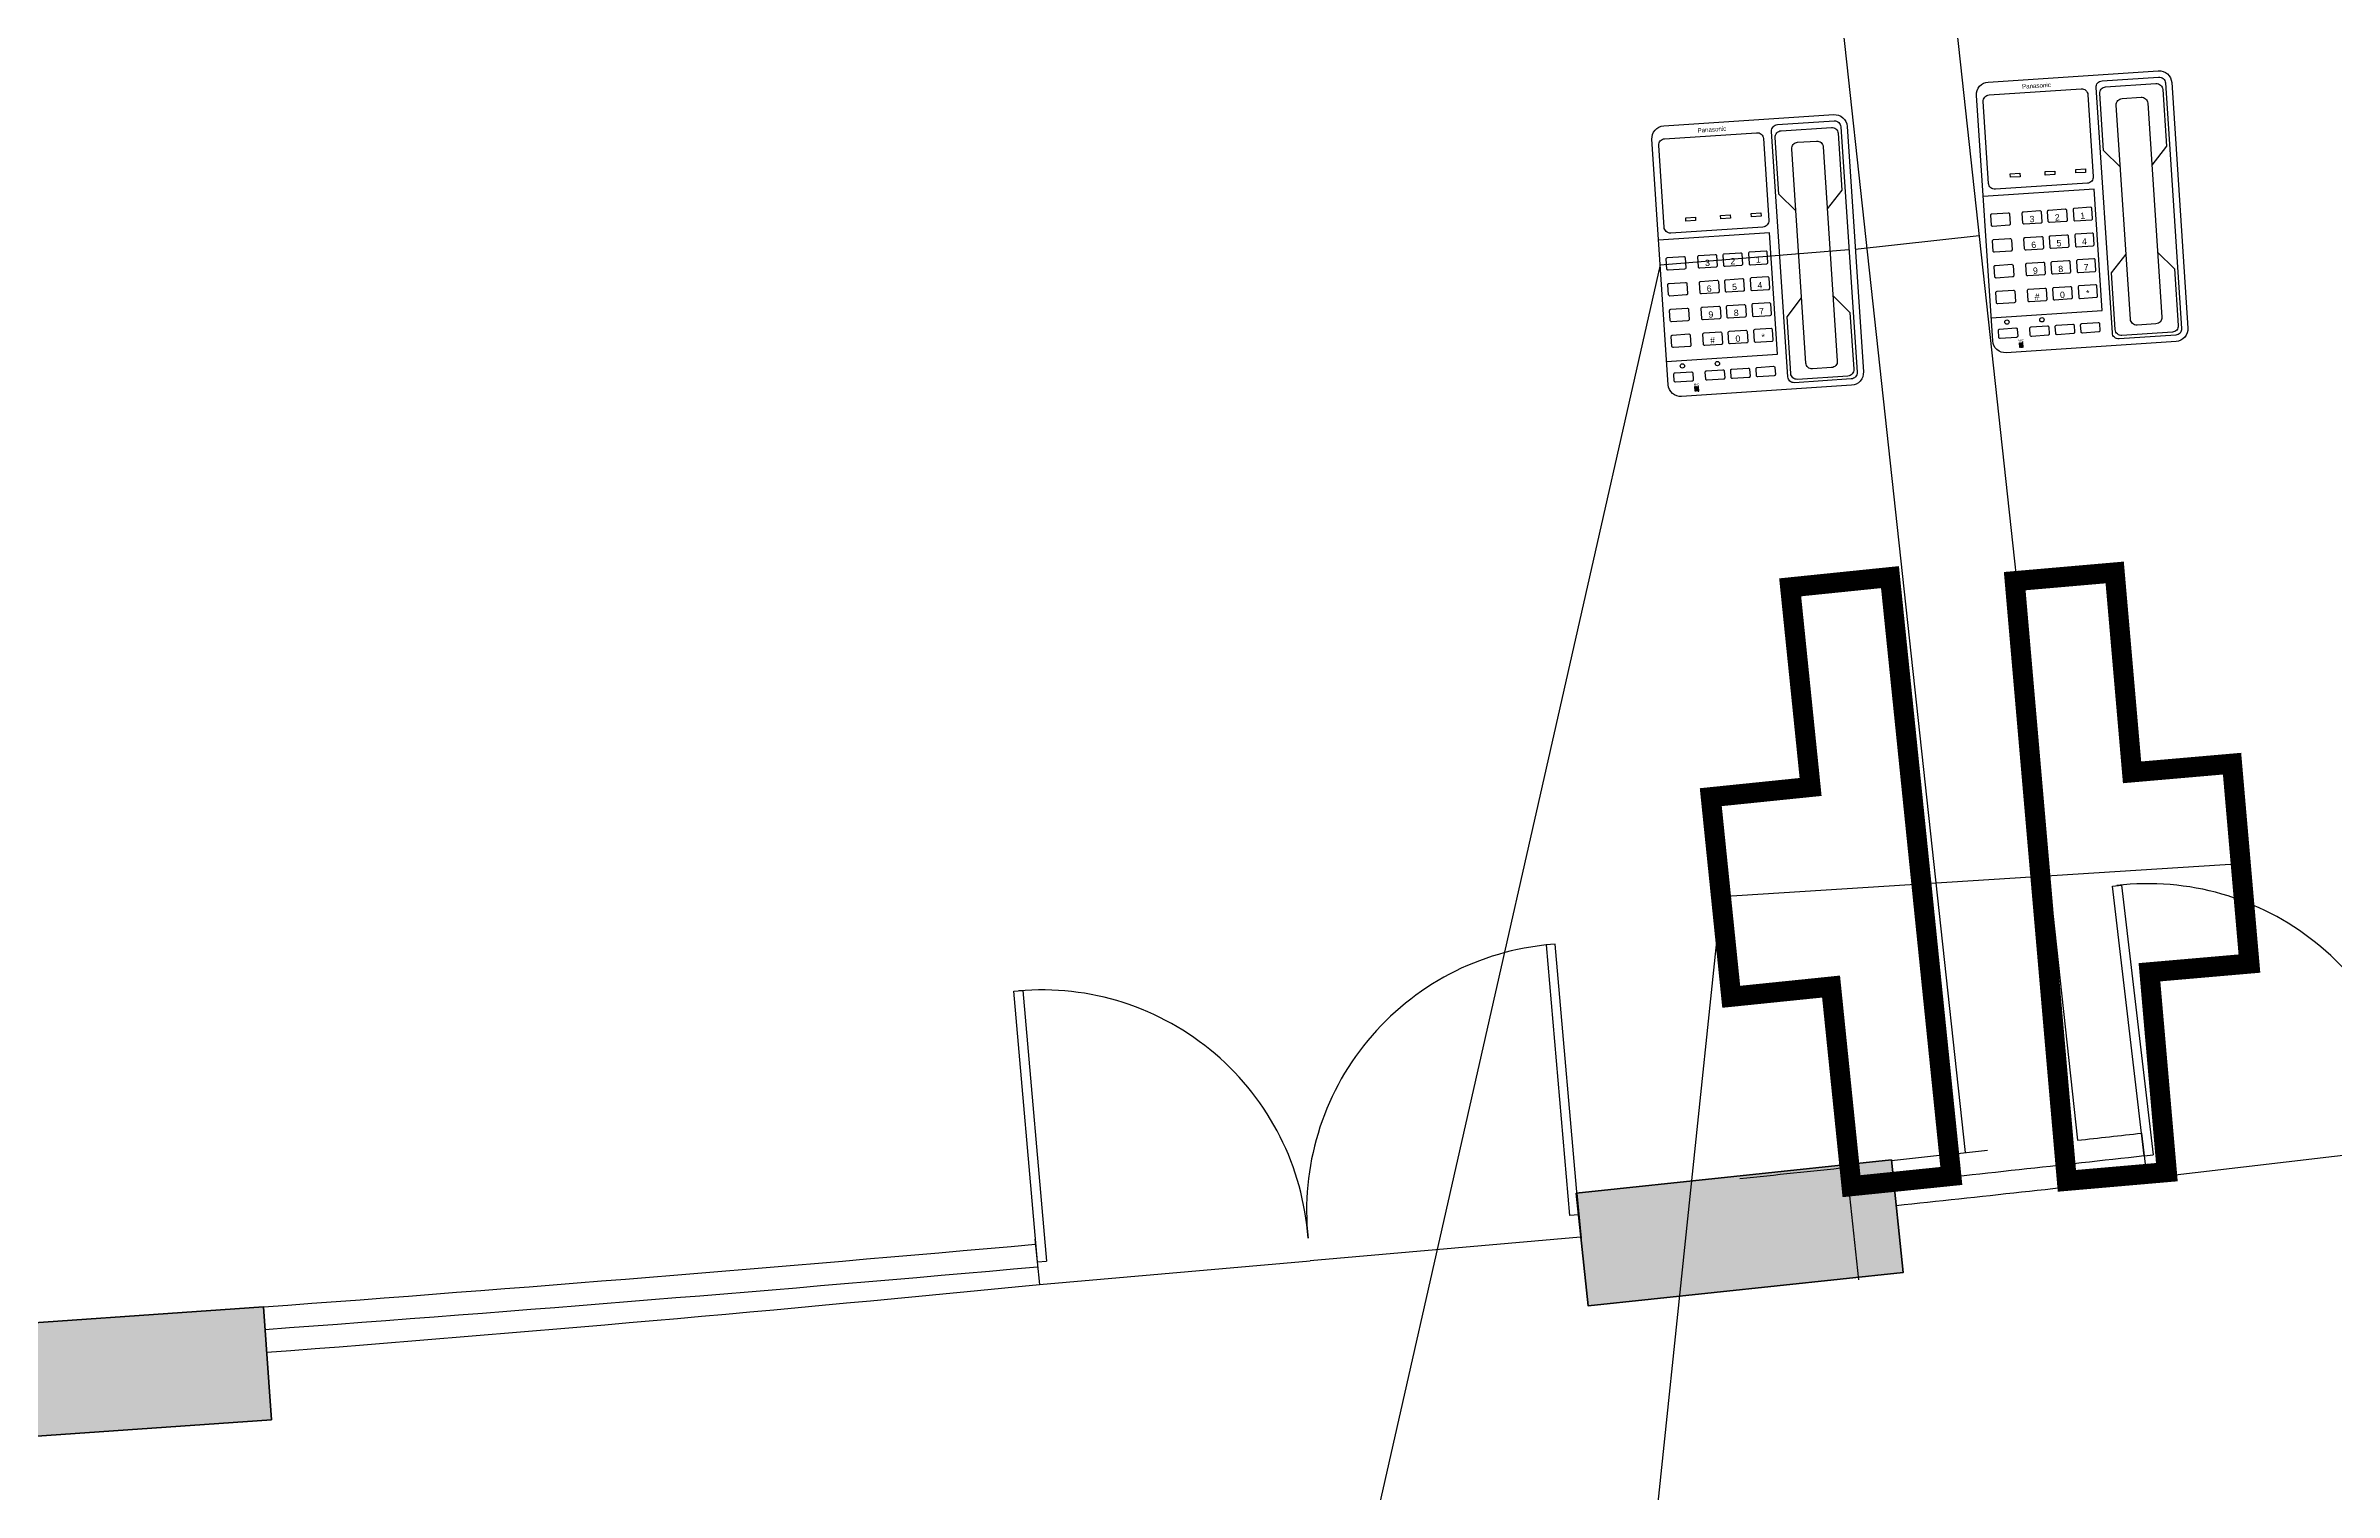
# Model space of a CAD drawing. Header units: inches. Extents: x -221585 to 401252, y -284294 to 332380.
# Drawn here: x 157553 to 158059, y 40357 to 40677 of the extents above; entities that cross this region are included whole.
import ezdxf
from ezdxf.enums import TextEntityAlignment as Align

# ---------------------------------------------------------------- set-up
doc = ezdxf.new("R2010")
doc.units = ezdxf.units.IN
doc.header["$MEASUREMENT"] = 0
doc.layers.add('column fa 25', color=3, linetype='Continuous', lineweight=35)
doc.layers.add('ELV points', color=7, linetype='Continuous')
doc.layers.add('Power', color=7, linetype='Continuous')
doc.styles.get("Standard").update_dxf_attribs({"font": 'arial.ttf'})

# ---------------------------------------------------------------- blocks, each defined once
blk = doc.blocks.new('RYTRTRTRTRT')
at = {"color": 1}
for p, q in [((42.5178, 61.1535), (42.5178, 61.7535)), ((42.5178, 61.7535), (42.5378, 61.7535)), ((42.5378, 61.7535), (42.5378, 61.1535)), ((43.7178, 61.7535), (43.6978, 61.7535)), ((43.6978, 61.7535), (43.6978, 61.1535)), ((43.7178, 61.1535), (43.7178, 61.7535)), ((42.5178, 61.1535), (42.5378, 61.1535)), ((43.7178, 61.1535), (43.6978, 61.1535)), ((42.5178, 61.1035), (43.1178, 61.1035)), ((43.7178, 61.1035), (43.1178, 61.1035))]:
    blk.add_line(p, q, dxfattribs=at)
for centre, start, end in [((42.5278, 61.1634), 359.0371, 90), ((43.7078, 61.1634), 90, 180.9629)]:
    blk.add_arc(centre, 0.5901, start, end, dxfattribs=at)
blk = doc.blocks.new('dd')
at = {"layer": 'column fa 25', "ltscale": 10}
h = blk.add_hatch(color=3, dxfattribs=at)
h.set_gradient(color1=(141, 141, 141), color2=(145, 145, 145), one_color=1, tint=0.57, name='CYLINDER')
h.paths.add_polyline_path([(177327.77, 119885.96), (177352.77, 119885.96), (177352.77, 119955.96), (177327.77, 119955.96)])
at = {"layer": 'column fa 25', "color": 1, "ltscale": 10}
blk.add_lwpolyline([(177327.77, 119885.96), (177352.77, 119885.96), (177352.77, 119955.96), (177327.77, 119955.96)], close=True, dxfattribs=at)
blk = doc.blocks.new('A$C1A3D5E7F')
at = {"color": 1}
for points in [[(6.114, 4.123), (6.114, 0.284, -0.414214), (5.829, 0), (0.284, 0, -0.414214), (0, 0.284), (0, 4.123, -0.414214), (0.284, 4.408), (5.829, 4.408, -0.414214)], [(5.971, 4.123), (5.971, 2.844, -0.414214), (5.829, 2.702), (0.284, 2.702, -0.414214), (0.142, 2.844), (0.142, 4.123, -0.414214), (0.284, 4.266), (5.829, 4.266, -0.414214)], [(5.687, 3.697), (5.687, 3.27, -0.414214), (5.545, 3.128), (0.711, 3.128, -0.414214), (0.568, 3.27), (0.568, 3.697, -0.414214), (0.711, 3.839), (5.545, 3.839, -0.414214)], [(2.423, 2.362), (2.423, 0.284, -0.414214), (2.281, 0.142), (0.433, 0.142, -0.414214), (0.291, 0.284), (0.291, 2.362, -0.414214), (0.433, 2.505), (2.281, 2.505, -0.414214)], [(3.253, 2.028), (3.253, 2.398, 0.414214), (3.225, 2.426), (2.998, 2.426, 0.414214), (2.969, 2.398), (2.969, 2.028, 0.414214), (2.998, 2), (3.225, 2, 0.414214)], [(3.837, 2.028), (3.837, 2.398, 0.414214), (3.808, 2.426), (3.581, 2.426, 0.414214), (3.552, 2.398), (3.552, 2.028, 0.414214), (3.581, 2), (3.808, 2, 0.414214)], [(4.42, 2.028), (4.42, 2.398, 0.414214), (4.391, 2.426), (4.164, 2.426, 0.414214), (4.135, 2.398), (4.135, 2.028, 0.414214), (4.164, 2), (4.391, 2, 0.414214)], [(5.003, 2.028), (5.003, 2.398, 0.414214), (4.975, 2.426), (4.747, 2.426, 0.414214), (4.719, 2.398), (4.719, 2.028, 0.414214), (4.747, 2), (4.975, 2, 0.414214)], [(5.786, 2.398), (5.786, 2.028, -0.414214), (5.757, 2), (5.601, 2, -0.414214), (5.572, 2.028), (5.572, 2.398, -0.414214), (5.601, 2.426), (5.757, 2.426, -0.414214)], [(3.253, 1.825), (3.253, 1.455, -0.414214), (3.225, 1.427), (2.998, 1.427, -0.414214), (2.969, 1.455), (2.969, 1.825, -0.414214), (2.998, 1.853), (3.225, 1.853, -0.414214)], [(3.837, 1.825), (3.837, 1.455, -0.414214), (3.808, 1.427), (3.581, 1.427, -0.414214), (3.552, 1.455), (3.552, 1.825, -0.414214), (3.581, 1.853), (3.808, 1.853, -0.414214)], [(4.42, 1.825), (4.42, 1.455, -0.414214), (4.391, 1.427), (4.164, 1.427, -0.414214), (4.135, 1.455), (4.135, 1.825, -0.414214), (4.164, 1.853), (4.391, 1.853, -0.414214)], [(5.003, 1.825), (5.003, 1.455, -0.414214), (4.975, 1.427), (4.747, 1.427, -0.414214), (4.719, 1.455), (4.719, 1.825, -0.414214), (4.747, 1.853), (4.975, 1.853, -0.414214)], [(5.786, 1.825), (5.786, 1.455, -0.414214), (5.757, 1.427), (5.601, 1.427, -0.414214), (5.572, 1.455), (5.572, 1.825, -0.414214), (5.601, 1.853), (5.757, 1.853, -0.414214)], [(3.253, 1.253), (3.253, 0.883, -0.414214), (3.225, 0.854), (2.998, 0.854, -0.414214), (2.969, 0.883), (2.969, 1.253, -0.414214), (2.998, 1.281), (3.225, 1.281, -0.414214)], [(3.837, 1.253), (3.837, 0.883, -0.414214), (3.808, 0.854), (3.581, 0.854, -0.414214), (3.552, 0.883), (3.552, 1.253, -0.414214), (3.581, 1.281), (3.808, 1.281, -0.414214)], [(4.42, 1.253), (4.42, 0.883, -0.414214), (4.391, 0.854), (4.164, 0.854, -0.414214), (4.135, 0.883), (4.135, 1.253, -0.414214), (4.164, 1.281), (4.391, 1.281, -0.414214)], [(5.003, 1.253), (5.003, 0.883, -0.414214), (4.975, 0.854), (4.747, 0.854, -0.414214), (4.719, 0.883), (4.719, 1.253, -0.414214), (4.747, 1.281), (4.975, 1.281, -0.414214)], [(5.786, 1.253), (5.786, 0.883, -0.414214), (5.757, 0.854), (5.601, 0.854, -0.414214), (5.572, 0.883), (5.572, 1.253, -0.414214), (5.601, 1.281), (5.757, 1.281, -0.414214)], [(3.253, 0.54), (3.253, 0.171, -0.414214), (3.225, 0.142), (2.998, 0.142, -0.414214), (2.969, 0.171), (2.969, 0.54, -0.414214), (2.998, 0.569), (3.225, 0.569, -0.414214)], [(3.837, 0.54), (3.837, 0.171, -0.414214), (3.808, 0.142), (3.581, 0.142, -0.414214), (3.552, 0.171), (3.552, 0.54, -0.414214), (3.581, 0.569), (3.808, 0.569, -0.414214)], [(4.42, 0.54), (4.42, 0.171, -0.414214), (4.391, 0.142), (4.164, 0.142, -0.414214), (4.135, 0.171), (4.135, 0.54, -0.414214), (4.164, 0.569), (4.391, 0.569, -0.414214)], [(5.003, 0.54), (5.003, 0.171, -0.414214), (4.975, 0.142), (4.747, 0.142, -0.414214), (4.719, 0.171), (4.719, 0.54, -0.414214), (4.747, 0.569), (4.975, 0.569, -0.414214)], [(5.786, 0.54), (5.786, 0.171, -0.414214), (5.757, 0.142), (5.601, 0.142, -0.414214), (5.572, 0.171), (5.572, 0.54, -0.414214), (5.601, 0.569), (5.757, 0.569, -0.414214)]]:
    blk.add_lwpolyline(points, format="xyb", close=True, dxfattribs=at)
for points in [[(2.11, 3.128), (1.709, 2.773), (0.426, 2.773, -0.414214), (0.284, 2.915), (0.284, 4.052, -0.414214), (0.426, 4.195), (1.709, 4.195), (2.11, 3.839)], [(4.075, 3.839), (4.475, 4.195), (5.758, 4.195, -0.414214), (5.9, 4.052), (5.9, 2.915, -0.414214), (5.758, 2.773), (4.475, 2.773), (4.075, 3.128)]]:
    blk.add_lwpolyline(points, format="xyb", dxfattribs=at)
for points in [[(2.176, 2.339), (2.176, 2.12), (2.1, 2.12), (2.1, 2.339)], [(2.176, 1.645), (2.176, 1.427), (2.1, 1.427), (2.1, 1.645)], [(2.176, 0.86), (2.176, 0.642), (2.1, 0.642), (2.1, 0.86)], [(6.018, 0.662), (6.018, 0.676), (5.912, 0.676), (5.912, 0.662)], [(6.018, 0.645), (6.018, 0.631), (5.912, 0.631), (5.912, 0.645)], [(6.018, 0.614), (6.018, 0.6), (5.912, 0.6), (5.912, 0.614)]]:
    blk.add_lwpolyline(points, close=True, dxfattribs=at)
blk.add_lwpolyline([(5.306, 0), (5.306, 2.505), (2.565, 2.505), (2.565, 0)], dxfattribs=at)
for centre in [(5.427, 1.138), (5.427, 0.347)]:
    blk.add_circle(centre, 0.0499, dxfattribs=at)
for s, height, p in [('1', 0.142, (3.146, 2.209)), ('4', 0.142, (3.729, 2.209)), ('7', 0.142, (4.312, 2.209)), ('*', 0.142, (4.895, 2.209)), ('Panasonic', 0.0995, (0.151, 1.361)), ('2', 0.142, (3.146, 1.636)), ('5', 0.142, (3.729, 1.636)), ('8', 0.142, (4.312, 1.636)), ('0', 0.142, (4.895, 1.636)), ('3', 0.142, (3.146, 1.064)), ('6', 0.142, (3.729, 1.064)), ('9', 0.142, (4.312, 1.064)), ('#', 0.142, (4.895, 1.064)), ('MIC', 0.0498, (5.864, 0.638))]:
    blk.add_text(s, height=height, rotation=90, dxfattribs=at).set_placement(p, align=Align.MIDDLE)
blk = doc.blocks.new('data')
at = {"layer": 'Power', "color": 3, "const_width": 2}
blk.add_lwpolyline([(58948.65, 155709.82), (58948.65, 155714.82), (58948.65, 155719.82), (58958.65, 155719.82), (58968.65, 155719.82), (58968.65, 155724.82), (58968.65, 155729.82), (58978.65, 155729.82), (58988.65, 155729.82), (58988.65, 155719.82), (59008.65, 155719.82), (59008.65, 155709.82), (58948.65, 155709.82)], dxfattribs=at)

msp = doc.modelspace()

# ---------------------------------------------------------------- linework, layer by layer
at = {"color": 4, "ltscale": 10}
for p, q in [((157902.08, 41123.3, 0.41), (157977.24, 40432.37, 0.43)), ((157926.94, 41126.02), (158002.09, 40435.09, 0.43)), ((157951.08, 40429.03), (157953.7, 40404.24)), ((157771.77, 40413.24, 0), (157772.79, 40403.26, 0))]:
    msp.add_line(p, q, dxfattribs=at)
at = {"color": 1}
for p, q in [((157952.98, 40631.95, 0.51), (157980.36, 40634.93, 0.31)), ((157909.92, 40628.49, 0.51), (157837.31, 40308.14)), ((157909.92, 40628.49, 0.51), (157951.59, 40631.86, 0.51))]:
    msp.add_line(p, q, dxfattribs=at)
at = {"color": 42}
for p, q in [((158038.12, 40496.19), (157923.35, 40488.85, -0.42)), ((157923.35, 40488.85, -0.42), (157899.39, 40259.24))]:
    msp.add_line(p, q, dxfattribs=at)
at = {"color": 5, "ltscale": 10}
for p, q in [((158016.18, 40436.66), (158017.41, 40426.69)), ((157891.49, 40423.42), (157892.43, 40413.45))]:
    msp.add_line(p, q, dxfattribs=at)
for centre, radius, start, end in [((156813.29, 51178.02), 10808.5, 276.314631, 276.38976), ((156813.29, 51178.02), 10808.5, 276.095445, 276.208611), ((156813.29, 51178.02), 10813.5, 276.095415, 276.390067), ((156731.42, 51918.32, 0), 11563.31, 276.109253, 276.385243), ((156813.29, 51178.02), 10808.5, 274.181754, 275.088234), ((156813.29, 51178.02), 10813.5, 274.181668, 275.088563), ((157020.62, 47975, 0), 7609.01, 274.383164, 275.673059)]:
    msp.add_arc(centre, radius, start, end, dxfattribs=at)
at = {"color": 4, "ltscale": 10}
msp.add_arc((156814.07, 51156.62), 10787.6, 275.924418, 276.050997, dxfattribs=at)

# ---------------------------------------------------------------- block references
at = {"linetype": 'ByBlock', "lineweight": -3, "xscale": 9.800000000000006, "yscale": 9.800000000000006, "zscale": 9.800000000000006, "rotation": 273.774596885697}
for p in [(157979.59, 40668.68), (157907.91, 40659, 0.51)]:
    msp.add_blockref('A$C1A3D5E7F', p, dxfattribs=at)
at = {"color": 4}
for p, xscale, yscale, zscale, rotation in [((154511.05, 33860.15), 100.0000000000002, 100.0000000000002, 100.0000000000002, 6.730391491330731), ((154066.97, 33947.18, 0), 100.0000000000106, 100.0000000000106, 100.0000000000106, 4.975440479952291)]:
    msp.add_blockref('RYTRTRTRTRT', p, dxfattribs=dict(at, xscale=xscale, yscale=yscale, zscale=zscale, rotation=rotation))
at = {"layer": 'column fa 25', "color": 3}
for p, rotation in [((20043.09, 204178.2, 0), 276.0291257229346), ((25578.99, 208935.06, 0), 273.9962393114135)]:
    msp.add_blockref('dd', p, dxfattribs=dict(at, rotation=rotation))
at = {"layer": 'ELV points'}
for p, xscale, yscale, zscale, rotation in [((514594.39, -54378.44, -0.42), 2.216327740261544, 2.216327740261544, 2.216327740261544, 95.84822349203749), ((-197136.53, 140820.69), 2.216327740261545, 2.216327740261545, 2.216327740261545, 274.9697486594043)]:
    msp.add_blockref('data', p, dxfattribs=dict(at, xscale=xscale, yscale=yscale, zscale=zscale, rotation=rotation))

doc.saveas('drawing.dxf')
